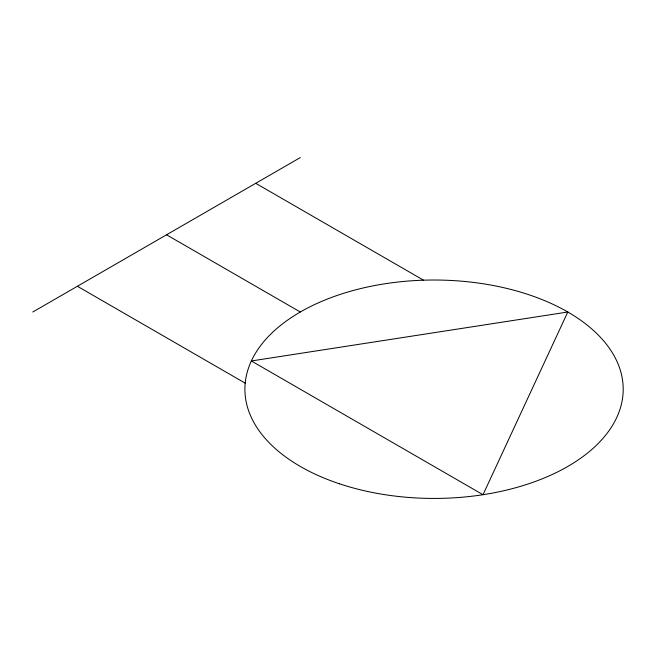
<?xml version="1.0" encoding="UTF-8"?>
<svg xmlns="http://www.w3.org/2000/svg" width="656" height="656" viewBox="0 0 656 656"><rect width="100%" height="100%" fill="white"/><g stroke="black" fill="none" stroke-linecap="round" stroke-linejoin="round"><path stroke-width="0.98" d="M32.8 312.01L300.3 157.571M255.717 183.311L423.53 280.194M166.55 234.791L300.3 312.01M77.383 286.27L245.188 383.153M567.801 312.01L483.005 494.714L251.346 360.964L567.801 312.01M339.472 483.8A189.149 109.208 0 0 0 623.2 389.229A189.149 109.208 0 0 0 339.472 294.651A189.149 109.208 0 0 0 339.472 483.8"/></g></svg>
